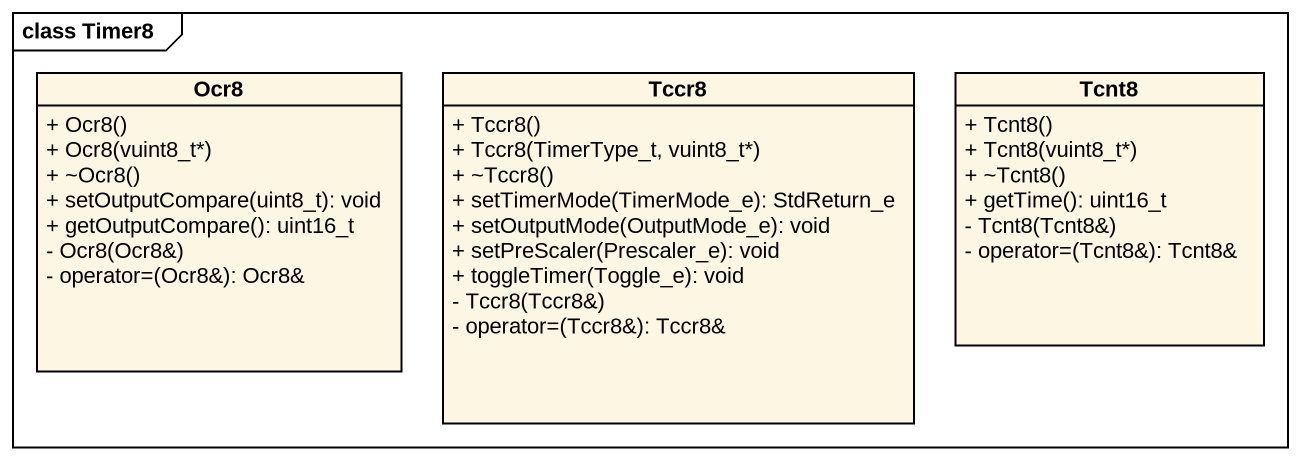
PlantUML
@startuml
mainframe class Timer8
hide circle
hide empty members
skinparam classAttributeIconSize 0
class Ocr8 {
  + Ocr8()
  + Ocr8(vuint8_t*)
  + ~Ocr8()
  + setOutputCompare(uint8_t): void
  + getOutputCompare(): uint16_t
  - Ocr8(Ocr8&)
  - operator=(Ocr8&): Ocr8&
}
class Tccr8 {
  + Tccr8()
  + Tccr8(TimerType_t, vuint8_t*)
  + ~Tccr8()
  + setTimerMode(TimerMode_e): StdReturn_e
  + setOutputMode(OutputMode_e): void
  + setPreScaler(Prescaler_e): void
  + toggleTimer(Toggle_e): void
  - Tccr8(Tccr8&)
  - operator=(Tccr8&): Tccr8&
}
class Tcnt8 {
  + Tcnt8()
  + Tcnt8(vuint8_t*)
  + ~Tcnt8()
  + getTime(): uint16_t
  - Tcnt8(Tcnt8&)
  - operator=(Tcnt8&): Tcnt8&
}
@enduml
